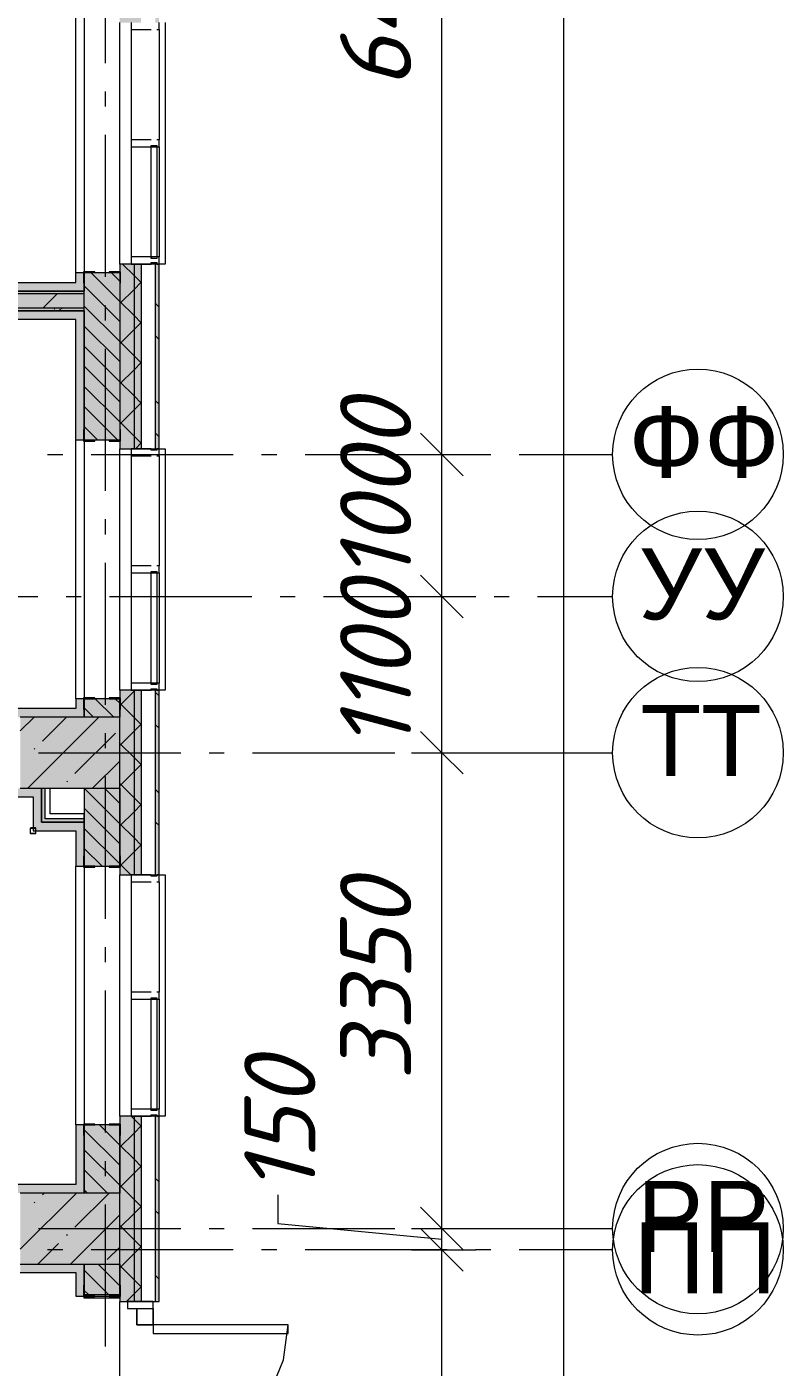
# Model space of a CAD drawing. Header units: millimetres. Extents: x -537608 to 253996, y -217170 to 186033.
# Drawn here: x -265180 to -259858, y -140926 to -131490 of the extents above; entities that cross this region are included whole.
import ezdxf

# ---------------------------------------------------------------- set-up
doc = ezdxf.new("R2010")
doc.units = ezdxf.units.MM
doc.layers.add('PDF _Геометрия', color=7, linetype='Continuous')
doc.layers.add('PDF _Текст', color=7, linetype='Continuous')
doc.layers.add('PDF _Сплошная заливка', color=7, linetype='Continuous', true_color=0xffffff)
doc.styles.add('PDF ArialMT', font='arial.ttf')
doc.styles.add('PDF ISOCPEUR Italic', font='isocpeui.ttf')

msp = doc.modelspace()

# ---------------------------------------------------------------- hatches: boundary and pattern name
at = {"layer": 'PDF _Сплошная заливка', "transparency": 33554559}
h = msp.add_hatch(color=256, dxfattribs=at)
h.paths.add_polyline_path([(-264249.1643, -212249.6591), (-264249.1643, -211209.6571), (-264276.1645, -211209.6571), (-264276.1645, -212249.6591)], flags=0)
h.paths.add_polyline_path([(-264249.1643, -209509.6581), (-264249.1643, -208314.6563), (-264276.1645, -208314.6563), (-264276.1645, -209509.6581)], flags=0)
h.paths.add_polyline_path([(-264249.1643, -206614.6531), (-264249.1643, -205314.6559), (-264276.1645, -205314.6559), (-264276.1645, -206614.6531)], flags=0)
h.paths.add_polyline_path([(-264249.1643, -203614.6527), (-264249.1643, -202299.6538), (-264276.1645, -202299.6538), (-264276.1645, -203614.6527)], flags=0)
h.paths.add_polyline_path([(-264276.1645, -200599.6527), (-264249.1643, -200599.6527), (-264249.1643, -199299.6513), (-264276.1645, -199299.6513), (-264276.1645, -200341.7158)], flags=0)
h.paths.add_polyline_path([(-264249.1643, -197599.6523), (-264249.1643, -196299.6509), (-264276.1645, -196299.6509), (-264276.1645, -197599.6523)], flags=0)
h.paths.add_polyline_path([(-264249.1643, -194599.6499), (-264249.1643, -193299.6505), (-264276.1645, -193299.6505), (-264276.1645, -194599.6499)], flags=0)
h.paths.add_polyline_path([(-264249.1643, -164629.6389), (-264249.1643, -162496.6379), (-264276.1645, -162496.6379), (-264276.1645, -164629.6389)], flags=0)
h.paths.add_polyline_path([(-264249.1643, -160696.6375), (-264249.1643, -160196.6364), (-264276.1645, -160196.6364), (-264276.1645, -160696.6375)], flags=0)
h.paths.add_polyline_path([(-264249.1643, -158906.6365), (-264249.1643, -154109.6348), (-264276.1645, -154109.6348), (-264276.1645, -158906.6365)], flags=0)
h.paths.add_polyline_path([(-264276.1645, -152409.6337), (-264249.1643, -152409.6337), (-264249.1643, -151109.6323), (-264276.1645, -151109.6323), (-264276.1645, -151128.1219)], flags=0)
h.paths.add_polyline_path([(-264249.1643, -149409.6334), (-264249.1643, -148109.6319), (-264276.1645, -148109.6319), (-264276.1645, -149409.6334)], flags=0)
h.paths.add_polyline_path([(-264249.1643, -146409.6309), (-264249.1643, -145109.6316), (-264276.1645, -145109.6316), (-264276.1645, -146409.6309)], flags=0)
h.paths.add_polyline_path([(-264249.1643, -143409.6305), (-264249.1643, -142182.8231), (-264276.1645, -142182.8231), (-264276.1645, -143409.6305)], flags=0)
h.paths.add_polyline_path([(-264276.1645, -140462.8232), (-264249.1643, -140462.8232), (-264249.1643, -139159.6289), (-264276.1645, -139159.6289), (-264276.1645, -139716.2732)], flags=0)
h.paths.add_polyline_path([(-264249.1643, -137459.6279), (-264249.1643, -136159.6286), (-264276.1645, -136159.6286), (-264276.1645, -137459.6279)], flags=0)
h.paths.add_polyline_path([(-264249.1643, -134459.6275), (-264249.1643, -133159.626), (-264276.1645, -133159.626), (-264276.1645, -134459.6275)], flags=0)
h.paths.add_polyline_path([(-264276.1645, -131459.625), (-264249.1643, -131459.625), (-264249.1643, -124122.6244), (-264276.1645, -124122.6244), (-264276.1645, -131157.3868)], flags=0)
h = msp.add_hatch(color=256, dxfattribs=at)
h.paths.add_polyline_path([(-264376.1639, -212099.6584), (-264376.1639, -211209.6571), (-264426.1641, -211209.6571), (-264426.1641, -212099.6584)], flags=0)
h.paths.add_polyline_path([(-264426.1641, -209509.6581), (-264376.1639, -209509.6581), (-264376.1639, -208314.6563), (-264426.1641, -208314.6563), (-264426.1641, -208900.6001)], flags=0)
h.paths.add_polyline_path([(-264376.1639, -206614.6531), (-264376.1639, -205314.6559), (-264426.1641, -205314.6559), (-264426.1641, -206614.6531)], flags=0)
h.paths.add_polyline_path([(-264376.1639, -203614.6527), (-264376.1639, -202299.6538), (-264426.1641, -202299.6538), (-264426.1641, -203614.6527)], flags=0)
h.paths.add_polyline_path([(-264426.1641, -200599.6527), (-264376.1639, -200599.6527), (-264376.1639, -199299.6513), (-264426.1641, -199299.6513), (-264426.1641, -200341.7158)], flags=0)
h.paths.add_polyline_path([(-264426.1641, -197599.6523), (-264376.1639, -197599.6523), (-264376.1639, -196299.6509), (-264426.1641, -196299.6509), (-264426.1641, -196775.5142)], flags=0)
h.paths.add_polyline_path([(-264376.1639, -194599.6499), (-264376.1639, -193299.6505), (-264426.1641, -193299.6505), (-264426.1641, -194599.6499)], flags=0)
h.paths.add_polyline_path([(-264376.1639, -164629.6389), (-264376.1639, -162496.6379), (-264426.1641, -162496.6379), (-264426.1641, -164629.6389)], flags=0)
h.paths.add_polyline_path([(-264376.1639, -160696.6375), (-264376.1639, -160196.6364), (-264426.1641, -160196.6364), (-264426.1641, -160696.6375)], flags=0)
h.paths.add_polyline_path([(-264376.1639, -158906.6365), (-264376.1639, -154109.6348), (-264426.1641, -154109.6348), (-264426.1641, -158906.6365)], flags=0)
h.paths.add_polyline_path([(-264426.1641, -152409.6337), (-264376.1639, -152409.6337), (-264376.1639, -151109.6323), (-264426.1641, -151109.6323), (-264426.1641, -151128.1219)], flags=0)
h.paths.add_polyline_path([(-264376.1639, -149409.6334), (-264376.1639, -148109.6319), (-264426.1641, -148109.6319), (-264426.1641, -149409.6334)], flags=0)
h.paths.add_polyline_path([(-264426.1641, -146409.6309), (-264376.1639, -146409.6309), (-264376.1639, -145109.6316), (-264426.1641, -145109.6316), (-264426.1641, -145422.1975)], flags=0)
h.paths.add_polyline_path([(-264426.1641, -143409.6305), (-264376.1639, -143409.6305), (-264376.1639, -142182.8231), (-264426.1641, -142182.8231), (-264426.1641, -142569.2354)], flags=0)
h.paths.add_polyline_path([(-264376.1639, -140462.8232), (-264376.1639, -139159.6289), (-264426.1641, -139159.6289), (-264426.1641, -140462.8232)], flags=0)
h.paths.add_polyline_path([(-264376.1639, -137459.6279), (-264376.1639, -136159.6286), (-264426.1641, -136159.6286), (-264426.1641, -137459.6279)], flags=0)
h.paths.add_polyline_path([(-264376.1639, -134459.6275), (-264376.1639, -133159.626), (-264426.1641, -133159.626), (-264426.1641, -134459.6275)], flags=0)
h.paths.add_polyline_path([(-264426.1641, -131459.625), (-264376.1639, -131459.625), (-264376.1639, -124249.6228), (-264426.1641, -124249.6228), (-264426.1641, -131157.3868)], flags=0)
h = msp.add_hatch(color=256, dxfattribs=at)
h.paths.add_polyline_path([(-264526.1645, -211999.658), (-264426.1641, -211999.658), (-264426.1641, -211209.6571), (-264526.1645, -211209.6571), (-264526.1645, -211753.5623)], flags=0)
h.paths.add_polyline_path([(-264526.1645, -209509.6581), (-264426.1641, -209509.6581), (-264426.1641, -208314.6563), (-264526.1645, -208314.6563), (-264526.1645, -208900.6001)], flags=0)
h.paths.add_polyline_path([(-264426.1641, -206614.6531), (-264426.1641, -205314.6559), (-264526.1645, -205314.6559), (-264526.1645, -206614.6531)], flags=0)
h.paths.add_polyline_path([(-264426.1641, -203614.6527), (-264426.1641, -202299.6538), (-264526.1645, -202299.6538), (-264526.1645, -203614.6527)], flags=0)
h.paths.add_polyline_path([(-264426.1641, -200599.6527), (-264426.1641, -199299.6513), (-264526.1645, -199299.6513), (-264526.1645, -200599.6527)], flags=0)
h.paths.add_polyline_path([(-264526.1645, -197599.6523), (-264426.1641, -197599.6523), (-264426.1641, -196299.6509), (-264526.1645, -196299.6509), (-264526.1645, -196775.5142)], flags=0)
h.paths.add_polyline_path([(-264426.1641, -194599.6499), (-264426.1641, -193299.6505), (-264526.1645, -193299.6505), (-264526.1645, -194599.6499)], flags=0)
h.paths.add_polyline_path([(-264526.1645, -164629.6389), (-264426.1641, -164629.6389), (-264426.1641, -162496.6379), (-264526.1645, -162496.6379), (-264526.1645, -163966.4508)], flags=0)
h.paths.add_polyline_path([(-264426.1641, -160696.6375), (-264426.1641, -160196.6364), (-264526.1645, -160196.6364), (-264526.1645, -160696.6375)], flags=0)
h.paths.add_polyline_path([(-264526.1645, -158906.6365), (-264426.1641, -158906.6365), (-264426.1641, -154109.6348), (-264526.1645, -154109.6348), (-264526.1645, -156834.0462)], flags=0)
h.paths.add_polyline_path([(-264426.1641, -152409.6337), (-264426.1641, -151109.6323), (-264526.1645, -151109.6323), (-264526.1645, -152409.6337)], flags=0)
h.paths.add_polyline_path([(-264526.1645, -149409.6334), (-264426.1641, -149409.6334), (-264426.1641, -148109.6319), (-264526.1645, -148109.6319), (-264526.1645, -148949.633)], flags=0)
h.paths.add_polyline_path([(-264426.1641, -146409.6309), (-264426.1641, -145109.6316), (-264526.1645, -145109.6316), (-264526.1645, -146409.6309)], flags=0)
h.paths.add_polyline_path([(-264426.1641, -143409.6305), (-264426.1641, -142182.8231), (-264526.1645, -142182.8231), (-264526.1645, -143409.6305)], flags=0)
h.paths.add_polyline_path([(-264526.1645, -140462.8232), (-264426.1641, -140462.8232), (-264426.1641, -139159.6289), (-264526.1645, -139159.6289), (-264526.1645, -140199.6288)], flags=0)
h.paths.add_polyline_path([(-264526.1645, -137459.6279), (-264426.1641, -137459.6279), (-264426.1641, -136159.6286), (-264526.1645, -136159.6286), (-264526.1645, -136863.3111)], flags=0)
h.paths.add_polyline_path([(-264526.1645, -134459.6275), (-264426.1641, -134459.6275), (-264426.1641, -133159.626), (-264526.1645, -133159.626), (-264526.1645, -134010.3489)], flags=0)
h.paths.add_polyline_path([(-264526.1645, -131459.625), (-264426.1641, -131459.625), (-264426.1641, -124299.6231), (-264526.1645, -124299.6231), (-264526.1645, -131157.3868)], flags=0)
h = msp.add_hatch(color=256, dxfattribs=at)
h.paths.add_polyline_path([(-264526.1645, -154399.6335), (-264526.1645, -154169.6333), (-264776.1645, -154169.6333), (-264774.2269, -154399.6335)], flags=0)
h.paths.add_polyline_path([(-264526.1645, -152349.633), (-264526.1645, -151169.6329), (-264776.1645, -151169.6329), (-264774.2269, -152349.633)], flags=0)
h.paths.add_polyline_path([(-264776.1645, -149349.6327), (-264526.1645, -149349.6327), (-264526.1645, -148949.633), (-264776.1645, -148949.633), (-264776.1645, -149149.6318)], flags=0)
h.paths.add_polyline_path([(-264597.5937, -148449.633), (-264526.1645, -148449.633), (-264526.1645, -148169.6326), (-264776.1645, -148169.6326), (-264774.2269, -148449.633)], flags=0)
h.paths.add_polyline_path([(-264776.1645, -146349.6323), (-264526.1645, -146349.6323), (-264526.1645, -145949.6306), (-264776.1645, -145949.6306), (-264776.1645, -146135.4392)], flags=0)
h.paths.add_polyline_path([(-264615.9083, -145449.6305), (-264526.1645, -145449.6305), (-264526.1645, -145169.6323), (-264776.1645, -145169.6323), (-264774.2269, -145449.6305)], flags=0)
h.paths.add_polyline_path([(-264776.1645, -143349.6298), (-264526.1645, -143349.6298), (-264526.1645, -142234.6296), (-264776.1645, -142234.6296), (-264776.1645, -142569.2354)], flags=0)
h.paths.add_polyline_path([(-264776.1645, -140414.6293), (-264526.1645, -140414.6293), (-264526.1645, -140199.6288), (-264776.1645, -140199.6288)], flags=0)
h.paths.add_polyline_path([(-264776.1645, -139699.6287), (-264526.1645, -139699.6287), (-264526.1645, -139219.6296), (-264776.1645, -139219.6296)], flags=0)
h.paths.add_polyline_path([(-264526.1645, -137399.6293), (-264526.1645, -136849.6291), (-264776.1645, -136849.6291), (-264774.2269, -137399.6293)], flags=0)
h.paths.add_polyline_path([(-264526.1645, -136349.6268), (-264526.1645, -136219.6271), (-264776.1645, -136219.6271), (-264774.2269, -136349.6268), (-264563.5199, -136349.6268)], flags=0)
h.paths.add_polyline_path([(-264776.1645, -134399.6268), (-264526.1645, -134399.6268), (-264526.1645, -133219.6268), (-264776.1645, -133219.6268), (-264776.1645, -134010.3489)], flags=0)
h.paths.add_polyline_path([(-264526.1645, -131399.6264), (-264526.1645, -130999.6269), (-264776.1645, -130999.6269), (-264774.2269, -131399.6264)], flags=0)
h.paths.add_polyline_path([(-264526.1645, -130499.6247), (-264526.1645, -128559.9717), (-264776.1645, -128559.9717), (-264774.2269, -130499.6247)], flags=0)
at = {"layer": 'PDF _Сплошная заливка', "true_color": 0xfef929, "transparency": 33554559}
h = msp.add_hatch(color=2, dxfattribs=at)
h.paths.add_polyline_path([(-265617.4963, -133349.6265), (-264836.1641, -133349.6265), (-264836.1641, -133289.6258), (-265965.4552, -133289.6258), (-265965.4552, -133349.6265)], flags=0)
h.paths.add_polyline_path([(-267304.0349, -133349.6265), (-267065.4552, -133349.6265), (-267065.4552, -133289.6258), (-272386.1685, -133289.6258), (-272386.1685, -133349.6265), (-268990.5735, -133349.6265)], flags=0)
at = {"layer": 'PDF _Сплошная заливка', "transparency": 33554559}
h = msp.add_hatch(color=256, dxfattribs=at)
h.paths.add_polyline_path([(-265965.4552, -133469.6257), (-264776.1645, -133469.6257), (-264776.1645, -133369.6275), (-265965.4552, -133369.6275), (-265965.4552, -133459.6274)], flags=0)
h.paths.add_polyline_path([(-272363.6508, -133469.6257), (-267065.4552, -133469.6257), (-267065.4552, -133369.6275), (-272406.1673, -133369.6275), (-272406.1673, -133469.6257), (-272386.1685, -133469.6257)], flags=0)
h = msp.add_hatch(color=256, dxfattribs=at)
h.paths.add_polyline_path([(-264776.1645, -133369.6275), (-264776.1645, -133349.6265), (-265903.4549, -133351.6266), (-265903.4549, -133359.6269), (-265965.4552, -133359.6269), (-265965.4552, -133369.6275), (-265617.4963, -133369.6275)], flags=0)
h.paths.add_polyline_path([(-272363.6508, -133369.6275), (-267065.4552, -133369.6275), (-267065.4552, -133359.6269), (-267127.4559, -133359.6269), (-267127.4559, -133351.6266), (-272386.1685, -133349.6265), (-272386.1685, -133369.6275)], flags=0)
h = msp.add_hatch(color=256, dxfattribs=at)
h.paths.add_polyline_path([(-265617.4963, -133489.6267), (-264776.1645, -133489.6267), (-264776.1645, -133469.6257), (-265965.4552, -133469.6257), (-265965.4552, -133479.6262), (-265903.4549, -133479.6262), (-265903.4549, -133487.6266), (-265903.4549, -133489.6267)], flags=0)
h.paths.add_polyline_path([(-272386.1685, -133489.6267), (-267127.4559, -133487.6266), (-267127.4559, -133479.6262), (-267065.4552, -133479.6262), (-267065.4552, -133469.6257), (-272386.1685, -133469.6257)], flags=0)
at = {"layer": 'PDF _Сплошная заливка', "true_color": 0xfef929, "transparency": 33554559}
h = msp.add_hatch(color=2, dxfattribs=at)
h.paths.add_polyline_path([(-264836.1641, -133549.6273), (-264776.1645, -133549.6273), (-264776.1645, -133489.6267), (-265965.4552, -133489.6267), (-265965.4552, -133549.6273), (-265617.4963, -133549.6273)], flags=0)
h.paths.add_polyline_path([(-267065.4552, -133549.6273), (-267065.4552, -133489.6267), (-272386.1685, -133489.6267), (-272386.1685, -133549.6273), (-267304.0349, -133549.6273)], flags=0)
h = msp.add_hatch(color=2, dxfattribs=at)
h.paths.add_polyline_path([(-264776.1645, -136349.6268), (-264776.1645, -136219.6271), (-264836.1641, -136219.6271), (-264836.1641, -136349.6268)], flags=0)
h.paths.add_polyline_path([(-264836.1641, -134399.6268), (-264776.1645, -134399.6268), (-264776.1645, -133549.6273), (-264836.1641, -133549.6273), (-264836.1641, -134010.3489)], flags=0)
for points in [[(-264836.1641, -136349.6268), (-264836.1641, -136289.6283), (-265286.1656, -136289.6283), (-265286.1656, -136349.6268), (-265195.8621, -136349.6268)], [(-265136.1639, -136909.6276), (-265076.1653, -136909.6276), (-265076.1653, -136849.6291), (-265286.1656, -136849.6291), (-265286.1656, -136909.6276)], [(-265226.1644, -139699.6287), (-264836.1641, -139699.6287), (-264836.1641, -139639.6302), (-272386.1685, -139639.6302), (-272386.1685, -139699.6287), (-265617.4963, -139699.6287)], [(-264836.1641, -140259.6295), (-264776.1645, -140259.6295), (-264776.1645, -140199.6288), (-265226.1644, -140199.6288), (-265226.1644, -140259.6295)]]:
    msp.add_hatch(color=2, dxfattribs=at).paths.add_polyline_path(points)
at = {"layer": 'PDF _Сплошная заливка', "true_color": 0x77b143, "transparency": 33554559}
msp.add_hatch(color=75, dxfattribs=at).paths.add_polyline_path([(-264836.1641, -137089.6275), (-264776.1645, -137089.6275), (-264776.1645, -137064.6274), (-265051.1652, -137064.6274), (-265051.1652, -137089.6275), (-265016.1641, -137089.6275)])
at = {"layer": 'PDF _Сплошная заливка', "transparency": 33554559}
msp.add_hatch(color=256, dxfattribs=at).paths.add_polyline_path([(-265226.1644, -140199.6288), (-264526.1645, -140199.6288), (-264526.1645, -139699.6287), (-265226.1644, -139699.6287), (-265226.1644, -139716.2732)])

# ---------------------------------------------------------------- linework, layer by layer
at = {"layer": 'PDF _Геометрия', "lineweight": 9}
for p, q in [((-261401.9804, -212139.656), (-261401.9804, -124259.6211)), ((-262260.3263, -134499.6273), (-262260.3263, -128049.9712)), ((-264836.1641, -133219.6268), (-264836.1641, -131399.6264)), ((-264446.1645, -131459.625), (-264446.1645, -131509.6252)), ((-264446.1645, -131509.6252), (-264306.1643, -131509.6252)), ((-264446.1645, -131509.6252), (-264446.1645, -132284.6265)), ((-264266.164, -131509.6252), (-264249.1643, -131509.6252)), ((-264249.1643, -131509.6252), (-264249.1643, -131459.625)), ((-264249.1643, -131509.6252), (-264249.1643, -132284.6265)), ((-264306.1643, -132284.6265), (-264446.1645, -132284.6265)), ((-264446.1645, -132284.6265), (-264446.1645, -132334.6267)), ((-264249.1643, -132284.6265), (-264266.164, -132284.6265)), ((-264249.1643, -132334.6267), (-264249.1643, -132284.6265)), ((-264446.1645, -132334.6267), (-264446.1645, -133109.6258)), ((-264446.1645, -132334.6267), (-264306.1643, -132334.6267)), ((-264306.1643, -132334.6267), (-264306.1643, -132324.6263)), ((-264306.1643, -132324.6263), (-264266.164, -132324.6263)), ((-264306.1643, -133109.6258), (-264306.1643, -132334.6267)), ((-264306.1643, -132334.6267), (-264266.164, -132334.6267)), ((-264266.164, -132324.6263), (-264266.164, -132334.6267)), ((-264266.164, -132334.6267), (-264266.164, -133109.6258)), ((-264266.164, -132334.6267), (-264249.1643, -132334.6267)), ((-264249.1643, -132334.6267), (-264249.1643, -133109.6258)), ((-264306.1643, -133109.6258), (-264446.1645, -133109.6258)), ((-264446.1645, -133109.6258), (-264446.1645, -133159.626)), ((-264266.164, -133109.6258), (-264306.1643, -133109.6258)), ((-264306.1643, -133119.6263), (-264306.1643, -133109.6258)), ((-264266.164, -133119.6263), (-264306.1643, -133119.6263)), ((-264249.1643, -133109.6258), (-264266.164, -133109.6258)), ((-264266.164, -133109.6258), (-264266.164, -133119.6263)), ((-264249.1643, -133159.626), (-264249.1643, -133109.6258)), ((-264836.1641, -133289.6258), (-264836.1641, -133219.6268)), ((-264836.1641, -133219.6268), (-264776.1645, -133219.6268)), ((-264776.1645, -133219.6268), (-264776.1645, -133349.6265)), ((-264776.1645, -133349.6265), (-264776.1645, -133219.6268)), ((-264776.1645, -133219.6268), (-264526.1645, -133219.6268)), ((-264526.1645, -133422.603), (-264729.1408, -133219.6268)), ((-264526.1645, -133281.1819), (-264587.7186, -133219.6268)), ((-264426.1641, -133159.626), (-264526.1645, -133159.626)), ((-264526.1645, -133159.626), (-264526.1645, -134459.6275)), ((-264526.1645, -133219.6268), (-264526.1645, -134399.6268)), ((-264426.1641, -133239.7591), (-264506.2971, -133159.626)), ((-264446.1645, -133159.626), (-264306.1643, -133159.626)), ((-264376.1639, -133159.626), (-264426.1641, -133159.626)), ((-264426.1641, -133159.626), (-264426.1641, -134459.6275)), ((-264276.1645, -133159.626), (-264376.1639, -133159.626)), ((-264376.1639, -133159.626), (-264376.1639, -134459.6275)), ((-264306.1643, -133159.626), (-264306.1643, -133149.6256)), ((-264306.1643, -133149.6256), (-264266.164, -133149.6256)), ((-264249.1643, -133159.626), (-264276.1645, -133159.626)), ((-264276.1645, -133159.626), (-264276.1645, -134459.6275)), ((-264266.164, -133149.6256), (-264266.164, -133159.626)), ((-264266.164, -133159.626), (-264249.1643, -133159.626)), ((-264249.1643, -134459.6275), (-264249.1643, -133159.626)), ((-265965.4552, -133289.6258), (-264836.1641, -133289.6258)), ((-264526.1645, -133564.0241), (-264776.1645, -133314.0231)), ((-264376.1639, -133289.7593), (-264426.1641, -133239.7591)), ((-264426.1641, -133337.9855), (-264376.1639, -133287.9853)), ((-264836.1641, -133349.6265), (-265965.4552, -133349.6265)), ((-265965.4552, -133349.6265), (-264836.1641, -133349.6265)), ((-264776.1645, -133369.6275), (-265965.4552, -133369.6275)), ((-265066.9233, -133469.6257), (-264966.9239, -133369.6275)), ((-264776.1645, -133349.6265), (-264836.1641, -133349.6265)), ((-264836.1641, -133349.6265), (-264776.1645, -133349.6265)), ((-264776.1645, -133369.6275), (-264776.1645, -133349.6265)), ((-264776.1645, -133469.6257), (-264776.1645, -133369.6275)), ((-264526.1645, -133437.9838), (-264426.1641, -133337.9855)), ((-264426.1641, -133522.6035), (-264526.1645, -133422.603)), ((-264776.1645, -133469.6257), (-265965.4552, -133469.6257)), ((-265965.4552, -133489.6267), (-264776.1645, -133489.6267)), ((-264776.1645, -133489.6267), (-265965.4552, -133489.6267)), ((-264526.1645, -133705.4453), (-264776.1645, -133455.4442)), ((-264776.1645, -133489.6267), (-264776.1645, -133469.6257)), ((-264776.1645, -133549.6273), (-264776.1645, -133489.6267)), ((-264776.1645, -133489.6267), (-264776.1645, -133549.6273)), ((-264836.1641, -133549.6273), (-265965.4552, -133549.6273)), ((-264836.1641, -134399.6268), (-264836.1641, -133549.6273)), ((-264776.1645, -134399.6268), (-264776.1645, -133549.6273)), ((-264776.1645, -133549.6273), (-264776.1645, -134399.6268)), ((-264526.1645, -133846.8665), (-264776.1645, -133596.8675)), ((-264376.1639, -133572.6015), (-264426.1641, -133522.6035)), ((-264426.1641, -133620.8277), (-264376.1639, -133570.8275)), ((-264526.1645, -133720.8282), (-264426.1641, -133620.8277)), ((-264426.1641, -133805.4458), (-264526.1645, -133705.4453)), ((-264526.1645, -133988.2876), (-264776.1645, -133738.2886)), ((-264526.1645, -134129.7087), (-264776.1645, -133879.7098)), ((-264376.1639, -133855.446), (-264426.1641, -133805.4458)), ((-264426.1641, -133903.67), (-264376.1639, -133853.6698)), ((-264526.1645, -134003.6705), (-264426.1641, -133903.67)), ((-264426.1641, -134088.288), (-264526.1645, -133988.2876)), ((-264526.1645, -134271.132), (-264776.1645, -134021.1309)), ((-264539.0903, -134399.6268), (-264776.1645, -134162.5521)), ((-264376.1639, -134138.2882), (-264426.1641, -134088.288)), ((-264426.1641, -134186.5123), (-264376.1639, -134136.512)), ((-264526.1645, -134286.5127), (-264426.1641, -134186.5123)), ((-264426.1641, -134371.1303), (-264526.1645, -134271.132)), ((-264680.5104, -134399.6268), (-264776.1645, -134303.9732)), ((-264776.1645, -134399.6268), (-264836.1641, -134399.6268)), ((-264836.1641, -136219.6271), (-264836.1641, -134399.6268)), ((-264526.1645, -134399.6268), (-264776.1645, -134399.6268)), ((-264526.1645, -134459.6275), (-264426.1641, -134459.6275)), ((-264306.1643, -134459.6275), (-264446.1645, -134459.6275)), ((-264446.1645, -134459.6275), (-264446.1645, -134509.6277)), ((-264376.1639, -134421.1305), (-264426.1641, -134371.1303)), ((-264426.1641, -134459.6275), (-264376.1639, -134459.6275)), ((-264416.4359, -134459.6275), (-264376.1639, -134419.3565)), ((-264376.1639, -134459.6275), (-264276.1645, -134459.6275)), ((-264306.1643, -134469.628), (-264306.1643, -134459.6275)), ((-264276.1645, -134459.6275), (-264249.1643, -134459.6275)), ((-264249.1643, -134459.6275), (-264266.164, -134459.6275)), ((-264266.164, -134459.6275), (-264266.164, -134469.628)), ((-264249.1643, -134509.6277), (-264249.1643, -134459.6275)), ((-264446.1645, -134509.6277), (-264306.1643, -134509.6277)), ((-264446.1645, -134509.6277), (-264446.1645, -135284.6268)), ((-264266.164, -134469.628), (-264306.1643, -134469.628)), ((-264266.164, -134509.6277), (-264249.1643, -134509.6277)), ((-264249.1643, -134509.6277), (-264249.1643, -135284.6268)), ((-262472.4591, -134499.6273), (-262260.3263, -134499.6273)), ((-262260.3263, -135499.6274), (-262260.3263, -134499.6273)), ((-262260.3263, -134499.6273), (-262020.3268, -134499.6273)), ((-264306.1643, -135284.6268), (-264446.1645, -135284.6268)), ((-264446.1645, -135284.6268), (-264446.1645, -135334.6271)), ((-264249.1643, -135284.6268), (-264266.164, -135284.6268)), ((-264249.1643, -135334.6271), (-264249.1643, -135284.6268)), ((-264446.1645, -135334.6271), (-264446.1645, -136109.6284)), ((-264446.1645, -135334.6271), (-264306.1643, -135334.6271)), ((-264306.1643, -135334.6271), (-264306.1643, -135324.6266)), ((-264306.1643, -135324.6266), (-264266.164, -135324.6266)), ((-264306.1643, -136109.6284), (-264306.1643, -135334.6271)), ((-264306.1643, -135334.6271), (-264266.164, -135334.6271)), ((-264266.164, -135324.6266), (-264266.164, -135334.6271)), ((-264266.164, -135334.6271), (-264266.164, -136109.6284)), ((-264266.164, -135334.6271), (-264249.1643, -135334.6271)), ((-264249.1643, -135334.6271), (-264249.1643, -136109.6284)), ((-262472.4591, -135499.6274), (-262260.3263, -135499.6274)), ((-262260.3263, -136599.6279), (-262260.3263, -135499.6274)), ((-262260.3263, -135499.6274), (-262020.3268, -135499.6274)), ((-264426.1641, -136159.6286), (-264526.1645, -136159.6286)), ((-264526.1645, -136159.6286), (-264526.1645, -136349.6268)), ((-264306.1643, -136109.6284), (-264446.1645, -136109.6284)), ((-264446.1645, -136109.6284), (-264446.1645, -136159.6286)), ((-264446.1645, -136159.6286), (-264306.1643, -136159.6286)), ((-264426.1641, -136166.4125), (-264419.3791, -136159.6286)), ((-264426.1641, -136159.6286), (-264426.1641, -137459.6279)), ((-264376.1639, -136159.6286), (-264426.1641, -136159.6286)), ((-264376.1639, -136159.6286), (-264376.1639, -137459.6279)), ((-264276.1645, -136159.6286), (-264376.1639, -136159.6286)), ((-264266.164, -136109.6284), (-264306.1643, -136109.6284)), ((-264306.1643, -136119.6288), (-264306.1643, -136109.6284)), ((-264266.164, -136119.6288), (-264306.1643, -136119.6288)), ((-264306.1643, -136159.6286), (-264306.1643, -136149.6281)), ((-264306.1643, -136149.6281), (-264266.164, -136149.6281)), ((-264276.1645, -136159.6286), (-264276.1645, -137459.6279)), ((-264249.1643, -136159.6286), (-264276.1645, -136159.6286)), ((-264249.1643, -136109.6284), (-264266.164, -136109.6284)), ((-264266.164, -136109.6284), (-264266.164, -136119.6288)), ((-264266.164, -136149.6281), (-264266.164, -136159.6286)), ((-264266.164, -136159.6286), (-264249.1643, -136159.6286)), ((-264249.1643, -136159.6286), (-264249.1643, -136109.6284)), ((-264249.1643, -137459.6279), (-264249.1643, -136159.6286)), ((-264776.1645, -136219.6271), (-264836.1641, -136219.6271)), ((-264836.1641, -136219.6271), (-264836.1641, -136289.6283)), ((-264526.1645, -136219.6271), (-264776.1645, -136219.6271)), ((-264776.1645, -136219.6271), (-264776.1645, -136349.6268)), ((-264776.1645, -136349.6268), (-264776.1645, -136219.6271)), ((-264568.989, -136349.6268), (-264698.9887, -136219.6271)), ((-264526.1645, -136251.0301), (-264557.5675, -136219.6271)), ((-264526.1645, -136266.413), (-264426.1641, -136166.4125)), ((-264526.1645, -136349.6268), (-264526.1645, -136219.6271)), ((-264426.1641, -136351.0306), (-264526.1645, -136251.0301)), ((-264836.1641, -136289.6283), (-265286.1656, -136289.6283)), ((-265226.1644, -136446.2945), (-265129.4989, -136349.6268)), ((-264526.1645, -136349.6268), (-265226.1644, -136349.6268)), ((-265173.3019, -136849.6291), (-264673.3023, -136349.6268)), ((-265070.6753, -136518.9029), (-264901.4009, -136349.6268)), ((-264710.4101, -136349.6268), (-264776.1645, -136283.8734)), ((-264526.1645, -136849.6291), (-264526.1645, -136349.6268)), ((-264376.1639, -136401.0308), (-264426.1641, -136351.0306)), ((-264426.1641, -136449.2548), (-264376.1639, -136399.2546)), ((-264842.5757, -136746.9998), (-264557.4523, -136461.8776)), ((-264526.1645, -136549.2553), (-264426.1641, -136449.2548)), ((-264426.1641, -136633.8728), (-264526.1645, -136533.8745)), ((-265127.699, -136575.926), (-265122.9566, -136571.1853)), ((-262472.4591, -136599.6279), (-262260.3263, -136599.6279)), ((-262260.3263, -139949.6298), (-262260.3263, -136599.6279)), ((-262260.3263, -136599.6279), (-262020.3268, -136599.6279)), ((-264717.1047, -136849.6291), (-264526.1645, -136658.6878)), ((-264376.1639, -136683.873), (-264426.1641, -136633.8728)), ((-264426.1641, -136732.0992), (-264376.1639, -136682.099)), ((-264899.5999, -136804.0251), (-264894.8585, -136799.2844)), ((-264526.1645, -136832.0975), (-264426.1641, -136732.0992)), ((-264426.1641, -136916.7173), (-264526.1645, -136816.7168)), ((-265286.1656, -136909.6276), (-265136.1639, -136909.6276)), ((-265226.1644, -136849.6291), (-264526.1645, -136849.6291)), ((-265136.1639, -136909.6276), (-265136.1639, -137149.6282)), ((-265076.1653, -136909.6276), (-265076.1653, -136849.6291)), ((-265076.1653, -136849.6291), (-265076.1653, -137089.6275)), ((-265076.1653, -137089.6275), (-265076.1653, -136909.6276)), ((-265051.1652, -137064.6274), (-265051.1652, -136849.6291)), ((-265016.1641, -137029.629), (-265016.1641, -136849.6291)), ((-264526.1645, -137099.5591), (-264776.1645, -136849.5601)), ((-264776.1645, -136849.6291), (-264776.1645, -137089.6275)), ((-264526.1645, -136958.138), (-264634.674, -136849.6291)), ((-264526.1645, -137399.6293), (-264526.1645, -136849.6291)), ((-264526.1645, -136849.6291), (-264526.1645, -137459.6279)), ((-264526.1645, -137240.9803), (-264776.1645, -136990.9813)), ((-264376.1639, -136966.7175), (-264426.1641, -136916.7173)), ((-264426.1641, -137014.9415), (-264376.1639, -136964.9413)), ((-265076.1653, -137089.6275), (-265051.1652, -137089.6275)), ((-264836.1641, -137089.6275), (-265076.1653, -137089.6275)), ((-265016.1641, -137064.6274), (-265051.1652, -137064.6274)), ((-265051.1652, -137089.6275), (-265016.1641, -137089.6275)), ((-264776.1645, -137029.629), (-265016.1641, -137029.629)), ((-264776.1645, -137064.6274), (-265016.1641, -137064.6274)), ((-265016.1641, -137089.6275), (-264836.1641, -137089.6275)), ((-264776.1645, -137089.6275), (-264836.1641, -137089.6275)), ((-264836.1641, -137089.6275), (-264776.1645, -137089.6275)), ((-264776.1645, -137064.6274), (-264776.1645, -137029.629)), ((-264776.1645, -137089.6275), (-264776.1645, -137064.6274)), ((-264776.1645, -137089.6275), (-264776.1645, -137399.6293)), ((-264776.1645, -137399.6293), (-264776.1645, -137089.6275)), ((-264526.1645, -137114.942), (-264426.1641, -137014.9415)), ((-264426.1641, -137199.5595), (-264526.1645, -137099.5591)), ((-265154.9937, -137130.8006), (-265156.1643, -137133.6275)), ((-265156.1643, -137133.6275), (-265156.1643, -137165.629)), ((-265156.1643, -137165.629), (-265154.9937, -137168.4558)), ((-265152.1652, -137129.6273), (-265154.9937, -137130.8006)), ((-265154.9937, -137168.4558), (-265152.1652, -137169.6292)), ((-265154.1642, -137133.6275), (-265153.5792, -137132.213)), ((-265154.1642, -137165.629), (-265154.1642, -137133.6275)), ((-265153.5792, -137167.0413), (-265154.1642, -137165.629)), ((-265153.5792, -137132.213), (-265152.1652, -137131.6274)), ((-265152.1652, -137167.6291), (-265153.5792, -137167.0413)), ((-265120.1647, -137129.6273), (-265152.1652, -137129.6273)), ((-265152.1652, -137131.6274), (-265120.1647, -137131.6274)), ((-265120.1647, -137167.6291), (-265152.1652, -137167.6291)), ((-265152.1652, -137169.6292), (-265120.1647, -137169.6292)), ((-265136.1639, -137149.6282), (-265076.1653, -137149.6282)), ((-265117.3358, -137130.8006), (-265120.1647, -137129.6273)), ((-265120.1647, -137131.6274), (-265118.7502, -137132.213)), ((-265118.7502, -137167.0413), (-265120.1647, -137167.6291)), ((-265120.1647, -137169.6292), (-265117.3358, -137168.4558)), ((-265118.7502, -137132.213), (-265118.1646, -137133.6275)), ((-265118.1646, -137165.629), (-265118.7502, -137167.0413)), ((-265118.1646, -137133.6275), (-265118.1646, -137165.629)), ((-265116.1646, -137133.6275), (-265117.3358, -137130.8006)), ((-265117.3358, -137168.4558), (-265116.1646, -137165.629)), ((-265116.1646, -137165.629), (-265116.1646, -137133.6275)), ((-265076.1653, -137149.6282), (-264836.1641, -137149.6282)), ((-264836.1641, -137149.6282), (-264836.1641, -137399.6293)), ((-264526.1645, -137382.4014), (-264776.1645, -137132.4024)), ((-264376.1639, -137249.5597), (-264426.1641, -137199.5595)), ((-264650.3598, -137399.6293), (-264776.1645, -137273.8235)), ((-264426.1641, -137297.7838), (-264376.1639, -137247.7835)), ((-264526.1645, -137397.7842), (-264426.1641, -137297.7838)), ((-264448.9381, -137459.6279), (-264526.1645, -137382.4014)), ((-264836.1641, -137399.6293), (-264776.1645, -137399.6293)), ((-264836.1641, -139219.6296), (-264836.1641, -137399.6293)), ((-264776.1645, -137399.6293), (-264526.1645, -137399.6293)), ((-264526.1645, -137459.6279), (-264426.1641, -137459.6279)), ((-264306.1643, -137459.6279), (-264446.1645, -137459.6279)), ((-264446.1645, -137459.6279), (-264446.1645, -137509.6281)), ((-264426.1641, -137459.6279), (-264376.1639, -137459.6279)), ((-264376.1639, -137459.6279), (-264276.1645, -137459.6279)), ((-264306.1643, -137469.6284), (-264306.1643, -137459.6279)), ((-264266.164, -137469.6284), (-264306.1643, -137469.6284)), ((-264276.1645, -137459.6279), (-264249.1643, -137459.6279)), ((-264249.1643, -137459.6279), (-264266.164, -137459.6279)), ((-264266.164, -137459.6279), (-264266.164, -137469.6284)), ((-264249.1643, -137509.6281), (-264249.1643, -137459.6279)), ((-264446.1645, -137509.6281), (-264306.1643, -137509.6281)), ((-264446.1645, -137509.6281), (-264446.1645, -138284.6294)), ((-264266.164, -137509.6281), (-264249.1643, -137509.6281)), ((-264249.1643, -137509.6281), (-264249.1643, -138284.6294)), ((-264306.1643, -138284.6294), (-264446.1645, -138284.6294)), ((-264446.1645, -138284.6294), (-264446.1645, -138334.6296)), ((-264306.1643, -138334.6296), (-264306.1643, -138324.6291)), ((-264306.1643, -138324.6291), (-264266.164, -138324.6291)), ((-264249.1643, -138284.6294), (-264266.164, -138284.6294)), ((-264266.164, -138324.6291), (-264266.164, -138334.6296)), ((-264249.1643, -138334.6296), (-264249.1643, -138284.6294)), ((-264446.1645, -138334.6296), (-264446.1645, -139109.6287)), ((-264446.1645, -138334.6296), (-264306.1643, -138334.6296)), ((-264306.1643, -139109.6287), (-264306.1643, -138334.6296)), ((-264306.1643, -138334.6296), (-264266.164, -138334.6296)), ((-264266.164, -138334.6296), (-264266.164, -139109.6287)), ((-264266.164, -138334.6296), (-264249.1643, -138334.6296)), ((-264249.1643, -138334.6296), (-264249.1643, -139109.6287)), ((-264426.1641, -139159.6289), (-264526.1645, -139159.6289)), ((-264526.1645, -139159.6289), (-264526.1645, -139699.6287)), ((-264306.1643, -139109.6287), (-264446.1645, -139109.6287)), ((-264446.1645, -139109.6287), (-264446.1645, -139159.6289)), ((-264446.1645, -139159.6289), (-264306.1643, -139159.6289)), ((-264426.1641, -139179.4598), (-264445.9949, -139159.6289)), ((-264376.1639, -139159.6289), (-264426.1641, -139159.6289)), ((-264426.1641, -139159.6289), (-264426.1641, -140462.8232)), ((-264376.1639, -139229.46), (-264426.1641, -139179.4598)), ((-264276.1645, -139159.6289), (-264376.1639, -139159.6289)), ((-264376.1639, -139159.6289), (-264376.1639, -140462.8232)), ((-264266.164, -139109.6287), (-264306.1643, -139109.6287)), ((-264306.1643, -139119.6292), (-264306.1643, -139109.6287)), ((-264266.164, -139119.6292), (-264306.1643, -139119.6292)), ((-264306.1643, -139159.6289), (-264306.1643, -139149.6285)), ((-264306.1643, -139149.6285), (-264266.164, -139149.6285)), ((-264249.1643, -139159.6289), (-264276.1645, -139159.6289)), ((-264276.1645, -139159.6289), (-264276.1645, -140462.8232)), ((-264249.1643, -139109.6287), (-264266.164, -139109.6287)), ((-264266.164, -139109.6287), (-264266.164, -139119.6292)), ((-264266.164, -139149.6285), (-264266.164, -139159.6289)), ((-264266.164, -139159.6289), (-264249.1643, -139159.6289)), ((-264249.1643, -139159.6289), (-264249.1643, -139109.6287)), ((-264249.1643, -140462.8232), (-264249.1643, -139159.6289)), ((-264776.1645, -139219.6296), (-264836.1641, -139219.6296)), ((-264836.1641, -139219.6296), (-264836.1641, -139639.6302)), ((-264526.1645, -139219.6296), (-264776.1645, -139219.6296)), ((-264776.1645, -139219.6296), (-264776.1645, -139699.6287)), ((-264776.1645, -139699.6287), (-264776.1645, -139219.6296)), ((-264526.1645, -139503.7227), (-264776.1645, -139253.7238)), ((-264526.1645, -139362.3016), (-264668.8376, -139219.6296)), ((-264526.1645, -139220.8805), (-264527.4149, -139219.6296)), ((-264526.1645, -139699.6287), (-264526.1645, -139219.6296)), ((-264426.1641, -139277.6841), (-264376.1639, -139227.6839)), ((-264526.1645, -139377.6845), (-264426.1641, -139277.6841)), ((-264426.1641, -139462.3021), (-264526.1645, -139362.3016)), ((-264526.1645, -139645.1439), (-264776.1645, -139395.145)), ((-264376.1639, -139512.3023), (-264426.1641, -139462.3021)), ((-264613.1008, -139699.6287), (-264776.1645, -139536.5661)), ((-264426.1641, -139560.5263), (-264376.1639, -139510.5261)), ((-264836.1641, -139639.6302), (-272326.1679, -139639.6302)), ((-264526.1645, -139660.5268), (-264426.1641, -139560.5263)), ((-264426.1641, -139745.1444), (-264526.1645, -139645.1439)), ((-265226.1644, -140095.8714), (-264829.9228, -139699.6287)), ((-264526.1645, -139699.6287), (-265226.1644, -139699.6287)), ((-265070.6753, -139712.2817), (-265058.0213, -139699.6287)), ((-264842.5757, -139940.3807), (-264601.8237, -139699.6287)), ((-264754.5231, -139699.6287), (-264776.1645, -139677.9872)), ((-264526.1645, -140199.6288), (-264526.1645, -139699.6287)), ((-264376.1639, -139795.1446), (-264426.1641, -139745.1444)), ((-263413.5488, -139713.2397), (-263413.5488, -139913.2406)), ((-265127.699, -139769.307), (-265122.9566, -139764.5662)), ((-264426.1641, -139843.3686), (-264376.1639, -139793.3706)), ((-264873.7257, -140199.6288), (-264526.1645, -139852.0687)), ((-264526.1645, -139943.3691), (-264426.1641, -139843.3686)), ((-264426.1641, -140027.9866), (-264526.1645, -139927.9883)), ((-263413.5488, -139913.2406), (-262260.3263, -140024.6301)), ((-264899.5999, -139997.4061), (-264894.8585, -139992.6631)), ((-264376.1639, -140077.9868), (-264426.1641, -140027.9866)), ((-262472.4591, -139949.6298), (-262260.3263, -139949.6298)), ((-262260.3263, -140099.6283), (-262260.3263, -139949.6298)), ((-262260.3263, -139949.6298), (-262020.3268, -139949.6298)), ((-265101.8248, -140199.6288), (-264956.6252, -140054.4292)), ((-264614.4776, -140168.4798), (-264526.1645, -140080.1656)), ((-264426.1641, -140126.213), (-264376.1639, -140076.2128)), ((-262472.4591, -140099.6283), (-262260.3263, -140099.6283)), ((-262260.3263, -142499.6303), (-262260.3263, -140099.6283)), ((-262260.3263, -140099.6283), (-262020.3268, -140099.6283)), ((-265226.1644, -140199.6288), (-264526.1645, -140199.6288)), ((-264776.1645, -140259.6295), (-264776.1645, -140199.6288)), ((-264776.1645, -140199.6288), (-264776.1645, -140414.6293)), ((-264526.1645, -140352.2518), (-264678.7864, -140199.6288)), ((-264526.1645, -140210.8306), (-264537.3653, -140199.6288)), ((-264526.1645, -140226.2135), (-264426.1641, -140126.213)), ((-264526.1645, -140414.6293), (-264526.1645, -140199.6288)), ((-264526.1645, -140199.6288), (-264526.1645, -140462.8232)), ((-264426.1641, -140310.8311), (-264526.1645, -140210.8306)), ((-265226.1644, -140259.6295), (-264836.1641, -140259.6295)), ((-264836.1641, -140259.6295), (-264836.1641, -140424.6298)), ((-264605.2086, -140414.6293), (-264776.1645, -140243.6739)), ((-264776.1645, -140424.6298), (-264776.1645, -140259.6295)), ((-264376.1639, -140360.8313), (-264426.1641, -140310.8311)), ((-264746.6287, -140414.6293), (-264776.1645, -140385.095)), ((-264426.1641, -140409.0553), (-264376.1639, -140359.0551)), ((-264836.1641, -140424.6298), (-264776.1645, -140424.6298)), ((-264776.1645, -140414.6293), (-264526.1645, -140414.6293)), ((-264701.1642, -140424.6298), (-264601.1649, -140424.6298)), ((-264526.1645, -140462.8232), (-264426.1641, -140462.8232)), ((-264479.932, -140462.8232), (-264426.1641, -140409.0553)), ((-264291.6647, -140462.8232), (-264471.6646, -140462.8232)), ((-264471.6646, -140462.8232), (-264471.6646, -140512.8234)), ((-264426.1641, -140462.8232), (-264376.1639, -140462.8232)), ((-264376.1639, -140462.8232), (-264276.1645, -140462.8232)), ((-264291.6647, -140512.8234), (-264291.6647, -140462.8232)), ((-264276.1645, -140462.8232), (-264249.1643, -140462.8232)), ((-264471.6646, -140512.8234), (-264291.6647, -140512.8234)), ((-264406.1642, -140627.8235), (-264406.1642, -140512.8234)), ((-264406.1642, -140512.8234), (-264406.1642, -140627.8235)), ((-264291.1642, -140627.8235), (-264291.1642, -140512.8234)), ((-264291.1642, -140512.8234), (-264291.1642, -140627.8235)), ((-264291.1642, -140627.8235), (-264406.1642, -140627.8235)), ((-264406.1642, -140627.8235), (-264291.1642, -140627.8235)), ((-263341.1642, -140627.8235), (-264291.1642, -140627.8235)), ((-263341.1642, -140627.8235), (-264291.1642, -140627.8235)), ((-264291.1642, -140627.8235), (-264291.1642, -140687.822)), ((-264291.1642, -140687.822), (-263341.1642, -140687.822)), ((-263373.5339, -140873.7017), (-263341.1642, -140627.8235)), ((-263341.1642, -140687.822), (-263341.1642, -140627.8235)), ((-263468.4394, -141102.8235), (-263373.5339, -140873.7017))]:
    msp.add_line(p, q, dxfattribs=at)
at = {"layer": 'PDF _Геометрия', "color": 253, "lineweight": 9, "true_color": 0xaaaaaa}
for p, q in [((-264626.1644, -131745.0487), (-264626.1644, -130745.0485)), ((-264206.1639, -131459.625), (-264206.1639, -133159.626)), ((-264626.1644, -132050.8823), (-264626.1644, -131945.0496)), ((-264626.1644, -133250.8834), (-264626.1644, -132250.8832)), ((-264304.1642, -132324.6263), (-264304.1642, -132334.6267)), ((-264304.1642, -133109.6258), (-264304.1642, -133119.6263)), ((-264304.1642, -133149.6256), (-264304.1642, -133159.626)), ((-264206.1639, -133159.626), (-264249.1643, -133159.626)), ((-264626.1644, -133556.7171), (-264626.1644, -133450.8842)), ((-264626.1644, -134756.718), (-264626.1644, -133756.718)), ((-264304.1642, -134459.6275), (-264304.1642, -134469.628)), ((-264249.1643, -134459.6275), (-264206.1639, -134459.6275)), ((-264206.1639, -134459.6275), (-264206.1639, -136159.6286)), ((-265033.7667, -134499.6273), (-264927.9334, -134499.6273)), ((-264727.933, -134499.6273), (-263727.9334, -134499.6273)), ((-263527.9314, -134499.6273), (-263422.0992, -134499.6273)), ((-263222.0996, -134499.6273), (-262222.0984, -134499.6273)), ((-262022.0984, -134499.6273), (-261916.2656, -134499.6273)), ((-261716.2647, -134499.6273), (-261058.2013, -134499.6273)), ((-264626.1644, -135062.5517), (-264626.1644, -134956.7168)), ((-264626.1644, -136262.5506), (-264626.1644, -135262.5504)), ((-264304.1642, -135324.6266), (-264304.1642, -135334.6271)), ((-266103.4337, -135499.6274), (-265103.4341, -135499.6274)), ((-264903.4332, -135499.6274), (-264797.6005, -135499.6274)), ((-264597.6007, -135499.6274), (-263597.5995, -135499.6274)), ((-263397.5996, -135499.6274), (-263291.7658, -135499.6274)), ((-263091.7657, -135499.6274), (-262091.7658, -135499.6274)), ((-261891.7658, -135499.6274), (-261785.9324, -135499.6274)), ((-261585.9324, -135499.6274), (-261058.2013, -135499.6274)), ((-264304.1642, -136109.6284), (-264304.1642, -136119.6288)), ((-264304.1642, -136149.6281), (-264304.1642, -136159.6286)), ((-264206.1639, -136159.6286), (-264249.1643, -136159.6286)), ((-264626.1644, -136568.3842), (-264626.1644, -136462.5515)), ((-265097.393, -136599.6279), (-264097.3934, -136599.6279)), ((-263897.3914, -136599.6279), (-263791.5592, -136599.6279)), ((-263591.5599, -136599.6279), (-262591.5584, -136599.6279)), ((-262391.5583, -136599.6279), (-262285.7242, -136599.6279)), ((-262085.7249, -136599.6279), (-261058.2013, -136599.6279)), ((-264626.1644, -137768.3853), (-264626.1644, -136768.3851)), ((-264304.1642, -137459.6279), (-264304.1642, -137469.6284)), ((-264249.1643, -137459.6279), (-264206.1639, -137459.6279)), ((-264206.1639, -137459.6279), (-264206.1639, -139159.6289)), ((-264626.1644, -138074.2189), (-264626.1644, -137968.3862)), ((-264626.1644, -139274.2199), (-264626.1644, -138274.2177)), ((-264304.1642, -138324.6291), (-264304.1642, -138334.6296)), ((-264304.1642, -139109.6287), (-264304.1642, -139119.6292)), ((-264304.1642, -139149.6285), (-264304.1642, -139159.6289)), ((-264206.1639, -139159.6289), (-264249.1643, -139159.6289)), ((-264626.1644, -139580.0515), (-264626.1644, -139474.2186)), ((-264626.1644, -140780.0525), (-264626.1644, -139780.0524)), ((-265097.393, -139949.6298), (-264097.3934, -139949.6298)), ((-263897.3914, -139949.6298), (-263791.5592, -139949.6298)), ((-263591.5599, -139949.6298), (-262591.5584, -139949.6298)), ((-262391.5583, -139949.6298), (-262285.7242, -139949.6298)), ((-262085.7249, -139949.6298), (-261058.2013, -139949.6298)), ((-264927.9334, -140099.6283), (-265033.7667, -140099.6283)), ((-263727.9334, -140099.6283), (-264727.933, -140099.6283)), ((-263422.0992, -140099.6283), (-263527.9314, -140099.6283)), ((-262222.0984, -140099.6283), (-263222.0996, -140099.6283)), ((-261916.2656, -140099.6283), (-262022.0984, -140099.6283)), ((-261058.2013, -140099.6283), (-261716.2647, -140099.6283))]:
    msp.add_line(p, q, dxfattribs=at)
at = {"layer": 'PDF _Геометрия', "color": 9, "lineweight": 9, "true_color": 0xc0c0c0}
for p, q in [((-264776.1645, -131405.6268), (-264776.1645, -133213.6264)), ((-264526.1645, -133159.626), (-264526.1645, -131459.625)), ((-264776.1645, -134405.6271), (-264776.1645, -136213.6268)), ((-264526.1645, -136159.6286), (-264526.1645, -134459.6275)), ((-264776.1645, -137405.6275), (-264776.1645, -139213.6294)), ((-264526.1645, -139159.6289), (-264526.1645, -137459.6279)), ((-264776.1645, -140439.6294), (-264776.1645, -140428.8216)), ((-264526.1645, -140439.6294), (-264776.1645, -140439.6294)), ((-264526.1645, -142182.8231), (-264526.1645, -140462.8232))]:
    msp.add_line(p, q, dxfattribs=at)
at = {"layer": 'PDF _Геометрия', "color": 253, "lineweight": 20, "true_color": 0xaaaaaa}
for p, q in [((-264701.1642, -133213.6264), (-264782.1649, -133213.6264)), ((-264782.1649, -133213.6264), (-264782.1649, -133294.6271)), ((-264776.1645, -133219.6268), (-264701.1642, -133219.6268)), ((-264776.1645, -133294.6271), (-264776.1645, -133219.6268)), ((-264701.1642, -133219.6268), (-264701.1642, -133213.6264)), ((-264601.1649, -133213.6264), (-264601.1649, -133219.6268)), ((-264520.1643, -133213.6264), (-264601.1649, -133213.6264)), ((-264601.1649, -133219.6268), (-264526.1645, -133219.6268)), ((-264526.1645, -133219.6268), (-264526.1645, -133294.6271)), ((-264520.1643, -133294.6271), (-264520.1643, -133213.6264)), ((-264782.1649, -133294.6271), (-264776.1645, -133294.6271)), ((-264526.1645, -133294.6271), (-264520.1643, -133294.6271)), ((-264776.1645, -134324.6265), (-264782.1649, -134324.6265)), ((-264782.1649, -134324.6265), (-264782.1649, -134405.6271)), ((-264776.1645, -134399.6268), (-264776.1645, -134324.6265)), ((-264520.1643, -134324.6265), (-264526.1645, -134324.6265)), ((-264526.1645, -134324.6265), (-264526.1645, -134399.6268)), ((-264520.1643, -134405.6271), (-264520.1643, -134324.6265)), ((-264782.1649, -134405.6271), (-264701.1642, -134405.6271)), ((-264701.1642, -134399.6268), (-264776.1645, -134399.6268)), ((-264701.1642, -134405.6271), (-264701.1642, -134399.6268)), ((-264601.1649, -134399.6268), (-264601.1649, -134405.6271)), ((-264526.1645, -134399.6268), (-264601.1649, -134399.6268)), ((-264601.1649, -134405.6271), (-264520.1643, -134405.6271)), ((-264701.1642, -136213.6268), (-264782.1649, -136213.6268)), ((-264782.1649, -136213.6268), (-264782.1649, -136294.6274)), ((-264776.1645, -136219.6271), (-264701.1642, -136219.6271)), ((-264776.1645, -136294.6274), (-264776.1645, -136219.6271)), ((-264701.1642, -136219.6271), (-264701.1642, -136213.6268)), ((-264601.1649, -136213.6268), (-264601.1649, -136219.6271)), ((-264520.1643, -136213.6268), (-264601.1649, -136213.6268)), ((-264601.1649, -136219.6271), (-264526.1645, -136219.6271)), ((-264526.1645, -136219.6271), (-264526.1645, -136294.6274)), ((-264520.1643, -136294.6274), (-264520.1643, -136213.6268)), ((-264782.1649, -136294.6274), (-264776.1645, -136294.6274)), ((-264526.1645, -136294.6274), (-264520.1643, -136294.6274)), ((-264776.1645, -137324.629), (-264782.1649, -137324.629)), ((-264782.1649, -137324.629), (-264782.1649, -137405.6275)), ((-264776.1645, -137399.6293), (-264776.1645, -137324.629)), ((-264520.1643, -137324.629), (-264526.1645, -137324.629)), ((-264526.1645, -137324.629), (-264526.1645, -137399.6293)), ((-264520.1643, -137405.6275), (-264520.1643, -137324.629)), ((-264782.1649, -137405.6275), (-264701.1642, -137405.6275)), ((-264701.1642, -137399.6293), (-264776.1645, -137399.6293)), ((-264701.1642, -137405.6275), (-264701.1642, -137399.6293)), ((-264601.1649, -137399.6293), (-264601.1649, -137405.6275)), ((-264526.1645, -137399.6293), (-264601.1649, -137399.6293)), ((-264601.1649, -137405.6275), (-264520.1643, -137405.6275)), ((-264701.1642, -139213.6294), (-264782.1649, -139213.6294)), ((-264782.1649, -139213.6294), (-264782.1649, -139294.63)), ((-264776.1645, -139219.6296), (-264701.1642, -139219.6296)), ((-264776.1645, -139294.63), (-264776.1645, -139219.6296)), ((-264701.1642, -139219.6296), (-264701.1642, -139213.6294)), ((-264601.1649, -139213.6294), (-264601.1649, -139219.6296)), ((-264520.1643, -139213.6294), (-264601.1649, -139213.6294)), ((-264601.1649, -139219.6296), (-264526.1645, -139219.6296)), ((-264526.1645, -139219.6296), (-264526.1645, -139294.63)), ((-264520.1643, -139294.63), (-264520.1643, -139213.6294)), ((-264782.1649, -139294.63), (-264776.1645, -139294.63)), ((-264526.1645, -139294.63), (-264520.1643, -139294.63)), ((-264776.1645, -140347.8231), (-264782.1649, -140347.8231)), ((-264782.1649, -140347.8231), (-264782.1649, -140428.8216)), ((-264776.1645, -140422.8234), (-264776.1645, -140347.8231)), ((-264520.1643, -140347.8231), (-264526.1645, -140347.8231)), ((-264526.1645, -140347.8231), (-264526.1645, -140422.8234)), ((-264520.1643, -140428.8216), (-264520.1643, -140347.8231)), ((-264782.1649, -140428.8216), (-264701.1642, -140428.8216)), ((-264701.1642, -140422.8234), (-264776.1645, -140422.8234)), ((-264701.1642, -140428.8216), (-264701.1642, -140422.8234)), ((-264601.1649, -140422.8234), (-264601.1649, -140428.8216)), ((-264526.1645, -140422.8234), (-264601.1649, -140422.8234)), ((-264601.1649, -140428.8216), (-264520.1643, -140428.8216))]:
    msp.add_line(p, q, dxfattribs=at)
at = {"layer": 'PDF _Геометрия', "color": 8, "lineweight": 9, "true_color": 0x787878}
for p, q in [((-265175.7708, -133469.6257), (-265175.9903, -133470.009)), ((-264988.9647, -133474.2696), (-264982.2594, -133474.2696)), ((-264945.8615, -133477.8134), (-264949.2142, -133483.6199)), ((-264933.9606, -133477.7252), (-264937.3148, -133471.9164)), ((-264249.1643, -133462.7362), (-264276.1645, -133435.736)), ((-264249.1643, -133690.8353), (-264276.1645, -133663.8351)), ((-264249.1643, -134147.0314), (-264276.1645, -134120.0312)), ((-264249.1643, -134375.1305), (-264276.1645, -134348.1303)), ((-264249.1643, -136199.919), (-264276.1645, -136172.9188)), ((-264249.1643, -136428.0181), (-264276.1645, -136401.0179)), ((-264249.1643, -136884.2141), (-264276.1645, -136857.2139)), ((-264249.1643, -137112.3132), (-264276.1645, -137085.313)), ((-264249.1643, -139165.2007), (-264254.7367, -139159.6289)), ((-264249.1643, -139621.3968), (-264276.1645, -139594.3988)), ((-264249.1643, -139849.4959), (-264276.1645, -139822.4957)), ((-264249.1643, -140305.6941), (-264276.1645, -140278.6939))]:
    msp.add_line(p, q, dxfattribs=at)
at = {"layer": 'PDF _Геометрия', "lineweight": 20}
for p, q in [((-262410.3267, -134349.6266), (-262260.3263, -134499.6273)), ((-262260.3263, -134499.6273), (-262110.3262, -134649.6279)), ((-262410.3267, -135349.6267), (-262260.3263, -135499.6274)), ((-262260.3263, -135499.6274), (-262110.3262, -135649.628)), ((-262410.3267, -136449.6273), (-262260.3263, -136599.6279)), ((-262260.3263, -136599.6279), (-262110.3262, -136749.6286)), ((-262410.3267, -139799.6292), (-262260.3263, -139949.6298)), ((-262410.3267, -139949.6298), (-262260.3263, -140099.6283)), ((-262260.3263, -139949.6298), (-262110.3262, -140099.6283)), ((-262260.3263, -140099.6283), (-262110.3262, -140249.629))]:
    msp.add_line(p, q, dxfattribs=at)
for centre, radius in [((-260458.2004, -134499.6278), 599.9999), ((-260458.2004, -135499.628), 599.9999), ((-260458.2004, -136599.6285), 599.9999), ((-260458.2001, -139949.6297), 600.0006), ((-260458.2008, -140099.6299), 599.9999)]:
    msp.add_circle(centre, radius, dxfattribs=at)
at = {"layer": 'PDF _Сплошная заливка', "color": 2, "lineweight": 35, "true_color": 0xfef929, "transparency": 33554559}
for points in [[(-264776.1645, -133349.6265), (-264776.1645, -133219.6268), (-264836.1641, -133349.6265), (-264836.1641, -133219.6268)], [(-265076.1653, -137149.6282), (-265076.1653, -136909.6276), (-265136.1639, -137149.6282), (-265136.1639, -136909.6276)], [(-264836.1641, -137149.6282), (-264836.1641, -137089.6275), (-265076.1653, -137149.6282), (-265076.1653, -137089.6275)], [(-264776.1645, -137399.6293), (-264776.1645, -137089.6275), (-264836.1641, -137399.6293), (-264836.1641, -137089.6275)], [(-264776.1645, -139699.6287), (-264776.1645, -139219.6296), (-264836.1641, -139699.6287), (-264836.1641, -139219.6296)], [(-264776.1645, -140424.6298), (-264776.1645, -140259.6295), (-264836.1641, -140424.6298), (-264836.1641, -140259.6295)]]:
    msp.add_solid(points, dxfattribs=at)
at = {"layer": 'PDF _Сплошная заливка', "lineweight": 35, "transparency": 33554559}
msp.add_solid([(-265226.1644, -136849.6291), (-264526.1645, -136849.6291), (-265226.1644, -136349.6268), (-264526.1645, -136349.6268)], dxfattribs=at)
at = {"layer": 'PDF _Сплошная заливка', "color": 75, "lineweight": 35, "true_color": 0x77b143, "transparency": 33554559}
msp.add_solid([(-265051.1652, -137089.6275), (-265051.1652, -136849.6291), (-265076.1653, -137089.6275), (-265076.1653, -136849.6291)], dxfattribs=at)

# ---------------------------------------------------------------- texts
at = {"layer": 'PDF _Текст', "char_height": 500, "attachment_point": 4, "rotation": 90, "style": 'PDF ISOCPEUR Italic'}
for s, insert in [('6450', (-262725.8401, -131926.0282)), ('11001000', (-262725.8401, -136585.9394)), ('3350', (-262725.8401, -138906.7063)), ('150', (-263400.2263, -139713.2505))]:
    msp.add_mtext(s, dxfattribs=dict(at, insert=insert))
at = {"layer": 'PDF _Текст', "char_height": 500, "attachment_point": 4, "style": 'PDF ArialMT'}
for s, insert in [('ФФ', (-260945.7599, -134414.8374)), ('УУ', (-260874.6596, -135414.8376)), ('ТТ', (-260862.0594, -136514.8381)), ('РР', (-260886.3598, -139864.84)), ('ПП', (-260911.1414, -140155.9507))]:
    msp.add_mtext(s, dxfattribs=dict(at, insert=insert))

doc.saveas('drawing.dxf')
